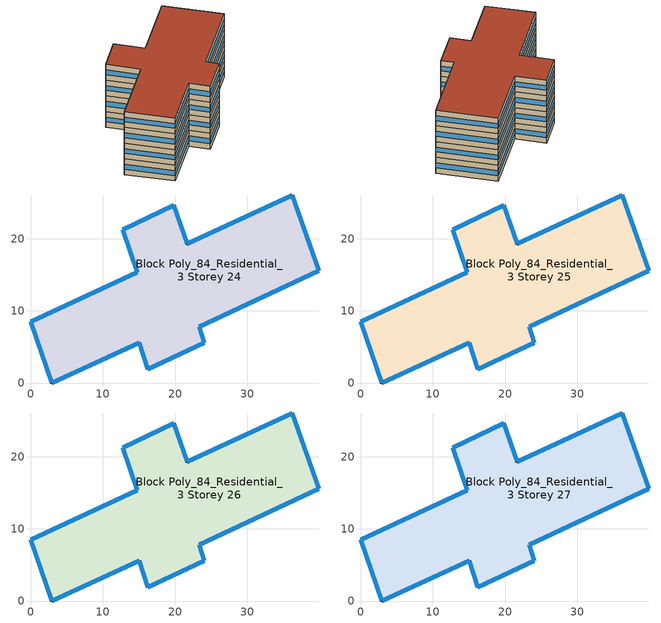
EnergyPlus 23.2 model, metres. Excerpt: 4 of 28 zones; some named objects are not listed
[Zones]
Block Poly_84_Residential_3 Storey 24
 floor to Block Poly_84_Residential_3 Storey 23 (HSCWZ_Residential_2005_FloorSlab): 36.24,26.06 39.91,15.59 23.33,7.83 24.06,5.6 16.2,1.93 15.01,5.61 2.94,0 0,8.46 14.76,15.37 12.74,21.27 19.83,24.61 21.67,19.27 z72
 wall outside (HSCWZ_Residential_2005_ExtWall): 0,8.46 2.94,0 15.01,5.61 16.2,1.93 24.06,5.6 23.33,7.83 39.91,15.59 36.24,26.06 21.67,19.27 19.83,24.61 12.74,21.27 14.76,15.37 0,8.46 z72:75
 window (HSCWZ_Residential_2005_Win): 0,8.46 2.94,0 / 2.94,0 15.01,5.6 / 15.01,5.61 16.2,1.94 / 16.21,1.94 24.06,5.6 / 24.06,5.6 23.33,7.83 / 23.34,7.83 39.9,15.59 / 39.91,15.6 36.24,26.06 / 36.23,26.06 21.68,19.27 / 21.67,19.27 19.84,24.61 / 19.83,24.61 12.74,21.27 / 12.74,21.27 14.76,15.37 / 14.75,15.36 0.01,8.47 z73.05:73.95
Block Poly_84_Residential_3 Storey 25
 floor to Block Poly_84_Residential_3 Storey 24 (HSCWZ_Residential_2005_FloorSlab): 36.24,26.06 39.91,15.59 23.33,7.83 24.06,5.6 16.2,1.93 15.01,5.61 2.94,0 0,8.46 14.76,15.37 12.74,21.27 19.83,24.61 21.67,19.27 z75
 wall outside (HSCWZ_Residential_2005_ExtWall): 0,8.46 2.94,0 15.01,5.61 16.2,1.93 24.06,5.6 23.33,7.83 39.91,15.59 36.24,26.06 21.67,19.27 19.83,24.61 12.74,21.27 14.76,15.37 0,8.46 z75:78
 window (HSCWZ_Residential_2005_Win): 0,8.46 2.94,0 / 2.94,0 15.01,5.6 / 15.01,5.61 16.2,1.94 / 16.21,1.94 24.06,5.6 / 24.06,5.6 23.33,7.83 / 23.34,7.83 39.9,15.59 / 39.91,15.6 36.24,26.06 / 36.23,26.06 21.68,19.27 / 21.67,19.27 19.84,24.61 / 19.83,24.61 12.74,21.27 / 12.74,21.27 14.76,15.37 / 14.75,15.36 0.01,8.47 z76.05:76.95
Block Poly_84_Residential_3 Storey 26
 floor to Block Poly_84_Residential_3 Storey 25 (HSCWZ_Residential_2005_FloorSlab): 36.24,26.06 39.91,15.59 23.33,7.83 24.06,5.6 16.2,1.93 15.01,5.61 2.94,0 0,8.46 14.76,15.37 12.74,21.27 19.83,24.61 21.67,19.27 z78
 wall outside (HSCWZ_Residential_2005_ExtWall): 0,8.46 2.94,0 15.01,5.61 16.2,1.93 24.06,5.6 23.33,7.83 39.91,15.59 36.24,26.06 21.67,19.27 19.83,24.61 12.74,21.27 14.76,15.37 0,8.46 z78:81
 window (HSCWZ_Residential_2005_Win): 0,8.46 2.94,0 / 2.94,0 15.01,5.6 / 15.01,5.61 16.2,1.94 / 16.21,1.94 24.06,5.6 / 24.06,5.6 23.33,7.83 / 23.34,7.83 39.9,15.59 / 39.91,15.6 36.24,26.06 / 36.23,26.06 21.68,19.27 / 21.67,19.27 19.84,24.61 / 19.83,24.61 12.74,21.27 / 12.74,21.27 14.76,15.37 / 14.75,15.36 0.01,8.47 z79.05:79.95
Block Poly_84_Residential_3 Storey 27
 floor to Block Poly_84_Residential_3 Storey 26 (HSCWZ_Residential_2005_FloorSlab): 36.24,26.06 39.91,15.59 23.33,7.83 24.06,5.6 16.2,1.93 15.01,5.61 2.94,0 0,8.46 14.76,15.37 12.74,21.27 19.83,24.61 21.67,19.27 z81
 wall outside (HSCWZ_Residential_2005_ExtWall): 0,8.46 2.94,0 15.01,5.61 16.2,1.93 24.06,5.6 23.33,7.83 39.91,15.59 36.24,26.06 21.67,19.27 19.83,24.61 12.74,21.27 14.76,15.37 0,8.46 z81:84
 window (HSCWZ_Residential_2005_Win): 0,8.46 2.94,0 / 2.94,0 15.01,5.6 / 15.01,5.61 16.2,1.94 / 16.21,1.94 24.06,5.6 / 24.06,5.6 23.33,7.83 / 23.34,7.83 39.9,15.59 / 39.91,15.6 36.24,26.06 / 36.23,26.06 21.68,19.27 / 21.67,19.27 19.84,24.61 / 19.83,24.61 12.74,21.27 / 12.74,21.27 14.76,15.37 / 14.75,15.36 0.01,8.47 z82.05:82.95
 roof outside (HSCWZ_Residential_2005_Roof): 39.91,15.59 36.24,26.06 21.67,19.27 19.83,24.61 12.74,21.27 14.76,15.37 0,8.46 2.94,0 15.01,5.61 16.2,1.93 24.06,5.6 23.33,7.83 z84
[BUILDING]
shang4hai3shi4_Residential_3_2_13_2005: North Axis=0; Terrain=City; Loads Convergence Tolerance Value=0.04; Temperature Convergence Tolerance Value=0.4; Solar Distribution=FullExterior; Maximum Number of Warmup Days=25; Minimum Number of Warmup Days=1
[Material] Thermal Absorptance=0.9; Solar Absorptance=0.7; Visible Absorptance=0.7
Name | Roughness | Thickness | Conductivity | Density | Specific Heat
Concrete | MediumRough | 0.1 | 1.7 | 2240 | 900
Brick | MediumRough | 0.1 | 0.72 | 1920 | 840
Tile | Smooth | 0.02 | 1.3 | 2200 | 900
AsphaltFelt | Smooth | 0.01 | 0.2 | 960 | 1000
[MATERIAL] Roughness=Rough; Conductivity=0.04; Density=40; Specific Heat=1500; Thermal Absorptance=0.9; Solar Absorptance=0.7; Visible Absorptance=0.7
Name | Thickness
Insulation 0.011 | 0.011
Insulation 0.029 | 0.029
Insulation 0.044 | 0.044
[WindowMaterial:SimpleGlazingSystem]
HSCWZ_Residential_2005_Win_material: UFactor=3.7; Solar Heat Gain Coefficient=0.5475
[Construction]
HSCWZ_Residential_2005_FloorSlab: Tile, Concrete, Insulation 0.044, Concrete, Tile
HSCWZ_Residential_2005_Win: HSCWZ_Residential_2005_Win_material
[CONSTRUCTION]
HSCWZ_Residential_2005_Roof: AsphaltFelt, Concrete, Insulation 0.029
HSCWZ_Residential_2005_ExtWall: Brick, Concrete, Insulation 0.011
[ZONE] Type=1; Multiplier=1; Ceiling Height=autocalculate; Volume=autocalculate; Floor Area=autocalculate; Part of Total Floor Area=Yes
Block Poly_84_Residential_3 Storey 24; Block Poly_84_Residential_3 Storey 25; Block Poly_84_Residential_3 Storey 26; Block Poly_84_Residential_3 Storey 27
[PEOPLE] Number of People Schedule=People_Schedule; Number of People Calculation Method=Area/Person; Floor Area per Person=18; Fraction Radiant=0.3; Sensible Heat Fraction=autocalculate; Activity Level Schedule=CN_GenericActivityLevel; Carbon Dioxide Generation Rate=3.82e-08; Enable ASHRAE 55 Comfort Warnings=No; Mean Radiant Temperature Calculation Type=ZoneAveraged; Clothing Insulation Calculation Method=ClothingInsulationSchedule; Cold Stress Temperature Threshold=15.56; Heat Stress Temperature Threshold=30
Name | Zone or ZoneList or Space or SpaceList
People_Block Poly_84_Residential_3 Storey 24 | Block Poly_84_Residential_3 Storey 24
People_Block Poly_84_Residential_3 Storey 25 | Block Poly_84_Residential_3 Storey 25
People_Block Poly_84_Residential_3 Storey 26 | Block Poly_84_Residential_3 Storey 26
People_Block Poly_84_Residential_3 Storey 27 | Block Poly_84_Residential_3 Storey 27
[LIGHTS] Schedule=Lights_Schedule; Design Level Calculation Method=Watts/Area; Watts per Zone Floor Area=7; Return Air Fraction=0; Fraction Radiant=0; Fraction Visible=0; Fraction Replaceable=1; EndUse Subcategory=General; Return Air Fraction Calculated from Plenum Temperature=No; Return Air Fraction Function of Plenum Temperature Coefficient 1=0; Return Air Fraction Function of Plenum Temperature Coefficient 2=0
Name | Zone or ZoneList or Space or SpaceList
Lights_Block Poly_84_Residential_3 Storey 24 | Block Poly_84_Residential_3 Storey 24
Lights_Block Poly_84_Residential_3 Storey 25 | Block Poly_84_Residential_3 Storey 25
Lights_Block Poly_84_Residential_3 Storey 26 | Block Poly_84_Residential_3 Storey 26
Lights_Block Poly_84_Residential_3 Storey 27 | Block Poly_84_Residential_3 Storey 27
[ELECTRICEQUIPMENT] Schedule=ElectricEquipment_Schedule; Design Level Calculation Method=Watts/Area; Watts per Zone Floor Area=5.5; Fraction Latent=0; Fraction Radiant=0; Fraction Lost=0; EndUse Subcategory=General
Name | Zone or ZoneList or Space or SpaceList
ElectricEquipment_Block Poly_84_Residential_3 Storey 24 | Block Poly_84_Residential_3 Storey 24
ElectricEquipment_Block Poly_84_Residential_3 Storey 25 | Block Poly_84_Residential_3 Storey 25
ElectricEquipment_Block Poly_84_Residential_3 Storey 26 | Block Poly_84_Residential_3 Storey 26
ElectricEquipment_Block Poly_84_Residential_3 Storey 27 | Block Poly_84_Residential_3 Storey 27
[ZONEINFILTRATION:DESIGNFLOWRATE] Schedule=AirEx_ConditionedTime_Schedule; Design Flow Rate Calculation Method=AirChanges/Hour; Air Changes per Hour=1; Constant Term Coefficient=1; Temperature Term Coefficient=0; Velocity Term Coefficient=0; Velocity Squared Term Coefficient=0
Name | Zone or ZoneList or Space or SpaceList
Infil 25 | Block Poly_84_Residential_3 Storey 24
Infil 26 | Block Poly_84_Residential_3 Storey 25
Infil 27 | Block Poly_84_Residential_3 Storey 26
Infil 28 | Block Poly_84_Residential_3 Storey 27
[HVACTEMPLATE:ZONE:IDEALLOADSAIRSYSTEM] Template Thermostat=HVACTemp; System Availability Schedule=HVAC_ConditionedTime_Schedule; Maximum Heating Supply Air Temperature=50; Minimum Cooling Supply Air Temperature=13; Maximum Heating Supply Air Humidity Ratio=0.0156; Minimum Cooling Supply Air Humidity Ratio=0.0077; Heating Limit=NoLimit; Cooling Limit=NoLimit; Heating Availability Schedule=Heating_Period_Schedule; Cooling Availability Schedule=Cooling_Period_Schedule; Dehumidification Control Type=ConstantSensibleHeatRatio; Cooling Sensible Heat Ratio=0.7; Dehumidification Setpoint=60; Humidification Control Type=None; Humidification Setpoint=30; Outdoor Air Method=None; Outdoor Air Flow Rate per Person=0.00944; Outdoor Air Flow Rate per Zone Floor Area=0; Outdoor Air Flow Rate per Zone=0; Demand Controlled Ventilation Type=None; Outdoor Air Economizer Type=NoEconomizer; Heat Recovery Type=None; Sensible Heat Recovery Effectiveness=0.7; Latent Heat Recovery Effectiveness=0.65
Block Poly_84_Residential_3 Storey 24; Block Poly_84_Residential_3 Storey 25; Block Poly_84_Residential_3 Storey 26; Block Poly_84_Residential_3 Storey 27
[SCHEDULE:COMPACT]
People_Schedule: Through: 12/31, For: Weekdays, Until: 06:00, 0.98, Until: 07:00, 0.85, Until: 08:00, 0.65, Until: 17:00, 0.1, Until: 19:00, 0.75, Until: 22:00, 0.9, Until: 24:00, 0.95, For: AllOtherDays, Until: 09:00, 0.95, Until: 18:00, 0.6, Until: 24:00, 0.9
Lights_Schedule: Through: 12/31, For: AllDays, Until: 19:00, 0, Until: 24:00, 1
ElectricEquipment_Schedule: Through: 12/31, For: AllDays, Until: 12:00, 0.23, Until: 14:00, 0.69, Until: 20:00, 0.23, Until: 24:00, 1
Heating_Period_Schedule: Through: 04/15, For: AllDays, Until: 24:00, 1, Through: 11/01, For: AllDays, Until: 24:00, 0, Through: 12/31, For: AllDays, Until: 24:00, 1
Cooling_Period_Schedule: Through: 04/15, For: AllDays, Until: 24:00, 0, Through: 10/31, For: AllDays, Until: 24:00, 1, Through: 12/31, For: AllDays, Until: 24:00, 0
HVAC_ConditionedTime_Schedule: Through: 12/31, For: Weekdays, Until: 07:00, 1, Until: 19:00, 0, Until: 24:00, 1, For: AllOtherDays, Until: 24:00, 1
AirEx_ConditionedTime_Schedule: Through: 12/31, For: Weekdays, Until: 08:00, 0.5, Until: 17:00, 0, Until: 24:00, 0.5, For: AllOtherDays, Until: 24:00, 0.5
CN_GenericActivityLevel: Through: 12/31, For: Weekdays, Until: 08:00, 80, Until: 18:00, 120, Until: 24:00, 80, For: AllOtherDays, Until: 24:00, 80
